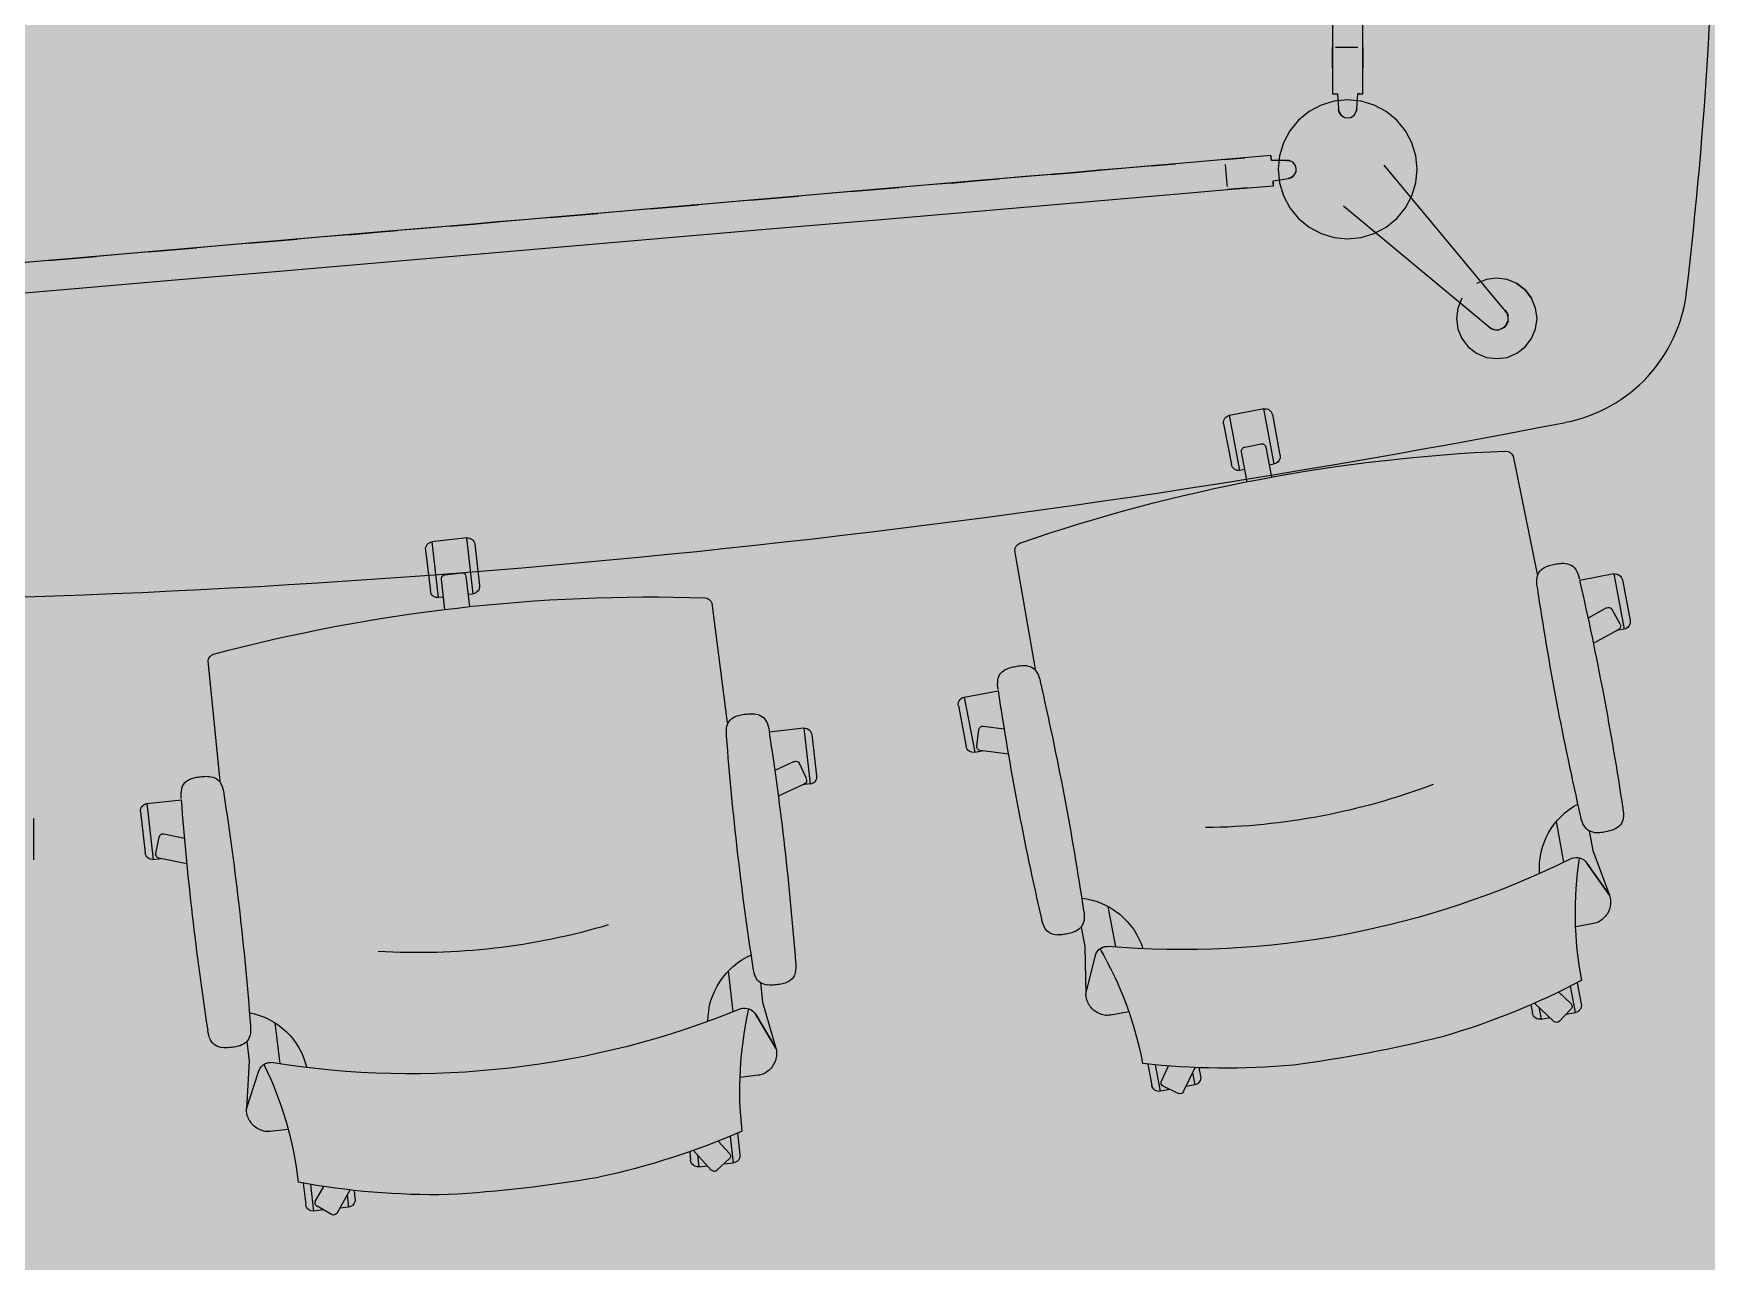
# Model space of a CAD drawing. Header units: millimetres. Extents: x 11706 to 69606, y 10911 to 38811.
# Drawn here: x 23047 to 24709, y 18106 to 19326 of the extents above; entities that cross this region are included whole.
import ezdxf

# ---------------------------------------------------------------- set-up
doc = ezdxf.new("R2010")
doc.units = ezdxf.units.MM
for name, color, linetype in [('floor', 172, 'Continuous'), ('Furniture', 34, 'Continuous'), ('wall', 5, 'Continuous')]:
    doc.layers.add(name, color=color, linetype=linetype)

msp = doc.modelspace()

# ---------------------------------------------------------------- hatches: boundary and pattern name
at = {"layer": 'floor', "true_color": 0xfef4cd}
h = msp.add_hatch(color=254, dxfattribs=at)
h.paths.add_polyline_path([(16506.5, 11710.5), (12406.5, 11710.5), (12406.6, 15810.5), (16506.5, 15810.5), (16506.5, 14810.5), (16606.5, 14810.5), (16606.5, 16010.5), (16506.5, 16010.5), (16506.5, 16910.5), (16606.5, 16910.5), (16606.5, 18185.5), (12406.5, 18185.5), (12406.5, 22335.5), (18706.5, 22335.5), (18706.5, 22085.5), (18956.5, 22085.5), (18956.5, 17085.5), (18706.5, 17085.5), (18706.5, 16485.5), (19306.5, 16485.5), (19306.5, 17085.5), (19056.5, 17085.5), (19056.5, 22085.5), (19306.5, 22085.5), (19306.5, 22335.5), (26106.5, 22335.5), (26106.5, 22085.5), (26706.5, 22085.5), (26706.5, 22685.5), (26106.5, 22685.5), (26106.5, 22435.5), (19306.5, 22435.5), (19306.5, 22956.8), (19206.5, 22956.8), (19206.5, 22685.5), (18706.5, 22685.5), (18706.5, 22435.5), (12406.5, 22435.5), (12406.5, 27460.5), (12606.5, 27460.5), (12606.5, 28260.5), (13406.5, 28260.5), (13406.5, 27460.5), (19206.5, 27460.5), (19206.5, 23766.8), (19306.5, 23766.8), (19306.5, 27460.5), (26356.5, 27460.5), (26356.5, 23766.8), (26456.5, 23766.8), (26456.5, 27460.5), (31206.5, 27460.5), (31206.5, 22435.5), (28206.5, 22435.5), (28206.5, 22335.5), (31206.5, 22335.5), (31206.5, 16835.5), (28206.5, 16835.5), (28206.5, 16735.5), (31206.5, 16735.5), (31206.5, 11710.5), (26806.5, 11710.5), (26806.5, 13826.7), (26706.5, 13826.7), (26706.5, 11710.5), (16606.5, 11710.5), (16606.5, 13910.5), (16506.5, 13910.5)])
h.paths.add_polyline_path([(26106.5, 17085.5), (26706.5, 17085.5), (26706.5, 16485.5), (26106.5, 16485.5)], flags=16)
at = {"layer": 'wall', "true_color": 0x706e6b}
h = msp.add_hatch(color=8, dxfattribs=at)
h.paths.add_polyline_path([(12406.5, 15910.5), (16506.5, 15910.5), (16506.5, 16010.5), (16606.5, 16010.5), (16606.5, 14810.5), (16506.5, 14810.5), (16506.5, 15810.5), (12406.5, 15810.5)])
h.paths.add_polyline_path([(68906.5, 19785.5), (65406.5, 19785.5), (65406.5, 19885.5), (65306.5, 19885.5), (65306.5, 19585.5), (65406.5, 19585.5), (65406.5, 19685.5), (68906.5, 19685.5)])
h.paths.add_polyline_path([(68906.5, 22460.5), (64667.3, 22460.5), (64667.3, 22311.1), (65306.5, 22311.1), (65306.5, 20885.5), (65406.5, 20885.5), (65406.5, 22311.1), (68906.5, 22311.1)])
h.paths.add_polyline_path([(16606.5, 13910.5), (16506.5, 13910.5), (16506.5, 11710.5), (16606.5, 11710.5)])
h.paths.add_polyline_path([(65406.5, 18585.5), (65306.5, 18585.5), (65306.5, 17010.5), (65406.5, 17010.5)])
h.paths.add_polyline_path([(63706.5, 16485.5), (63506.5, 16485.5), (63506.5, 11710.5), (63706.5, 11710.5)])
h.paths.add_polyline_path([(63906.5, 17010.5), (63706.5, 17010.5), (63706.5, 16760.5), (63906.5, 16760.5)])
h.paths.add_polyline_path([(66906.5, 17010.5), (64906.5, 17010.5), (64906.5, 16760.5), (66906.5, 16760.5)])
h.paths.add_polyline_path([(63481.5, 27460.5), (63331.5, 27460.5), (63331.5, 22685.5), (63481.5, 22685.5)], flags=16)
h.paths.add_polyline_path([(63856.5, 22460.5), (63706.5, 22460.5), (63706.5, 22310.5), (63856.5, 22310.5)], flags=17)
h.paths.add_polyline_path([(56081.5, 16485.5), (55931.5, 16485.5), (55931.5, 11710.5), (56081.5, 11710.5)])
h.paths.add_polyline_path([(48681.5, 16485.5), (48531.5, 16485.5), (48531.5, 11710.5), (48681.5, 11710.5)])
h.paths.add_polyline_path([(48681.5, 27460.5), (48531.5, 27460.5), (48531.5, 22685.5), (48681.5, 22685.5)], flags=16)
h.paths.add_polyline_path([(19056.5, 22085.5), (18956.5, 22085.5), (18956.5, 17085.5), (19056.5, 17085.5)])
h.paths.add_polyline_path([(26806.5, 13826.7), (26706.5, 13826.7), (26706.5, 11710.5), (26806.5, 11710.5)])
h.paths.add_polyline_path([(18706.5, 22435.5), (12406.5, 22435.5), (12406.5, 22335.5), (18706.5, 22335.5)])
h.paths.add_polyline_path([(26106.5, 22435.5), (19306.5, 22435.5), (19306.5, 22335.5), (26106.5, 22335.5)], flags=17)
h.paths.add_polyline_path([(12406.5, 18085.5), (12406.5, 18185.5), (16606.5, 18185.5), (16606.5, 16910.5), (16506.5, 16910.5), (16506.5, 18085.5)])
h.paths.add_polyline_path([(31206.5, 16835.5), (28206.5, 16835.5), (28206.5, 16735.5), (31206.5, 16735.5)])
h.paths.add_polyline_path([(19306.5, 22956.8), (19206.5, 22956.8), (19206.5, 22685.5), (19306.5, 22685.5)], flags=17)
h.paths.add_polyline_path([(28206.5, 22435.5), (31206.5, 22435.5), (31206.5, 22335.5), (28206.5, 22335.5)], flags=17)
h.paths.add_polyline_path([(69506.5, 20085.5), (68906.5, 20085.5), (68906.5, 19485.5), (69506.5, 19485.5)])
h.paths.add_polyline_path([(66906.5, 15610.5), (66906.5, 17010.5), (68906.5, 17010.5), (68906.5, 17885.5), (69606.5, 17885.5), (69606.5, 16310.5), (67606.5, 16310.5), (67606.5, 15610.5)])
h.paths.add_polyline_path([(48606.5, 20751.9), (48506.5, 20751.9), (48506.5, 18419.2), (48606.5, 18419.2)])
h.paths.add_polyline_path([(43506.5, 11710.5), (44106.5, 11710.5), (44106.5, 11010.5), (43506.5, 11010.5)])
h.paths.add_polyline_path([(63106.5, 22685.5), (63706.5, 22685.5), (63706.5, 22085.5), (63106.5, 22085.5)], flags=17)
h.paths.add_polyline_path([(69606.5, 23085.5), (68906.5, 23085.5), (68906.5, 21685.5), (69606.5, 21685.5)])
h.paths.add_polyline_path([(65706.5, 11710.5), (66906.5, 11710.5), (66906.5, 14610.5), (67606.5, 14610.5), (67606.5, 10910.5), (65706.5, 10910.5)])
h.paths.add_polyline_path([(62706.5, 11710.5), (64106.5, 11710.5), (64106.5, 10910.5), (62706.5, 10910.5)])
h.paths.add_polyline_path([(55306.5, 11710.5), (56706.5, 11710.5), (56706.5, 10910.5), (55306.5, 10910.5)])
h.paths.add_polyline_path([(47906.5, 11710.5), (49306.5, 11710.5), (49306.5, 10910.5), (47906.5, 10910.5)])
h.paths.add_polyline_path([(60506.5, 11710.5), (61106.5, 11710.5), (61106.5, 11010.5), (60506.5, 11010.5)])
h.paths.add_polyline_path([(58306.5, 11710.5), (58906.5, 11710.5), (58906.5, 11010.5), (58306.5, 11010.5)])
h.paths.add_polyline_path([(53106.5, 11710.5), (53706.5, 11710.5), (53706.5, 11010.5), (53106.5, 11010.5)])
h.paths.add_polyline_path([(50906.5, 11710.5), (51506.5, 11710.5), (51506.5, 11010.5), (50906.5, 11010.5)])
h.paths.add_polyline_path([(45706.5, 11710.5), (46306.5, 11710.5), (46306.5, 11010.5), (45706.5, 11010.5)])
h.paths.add_polyline_path([(48306.5, 17085.5), (48906.5, 17085.5), (48906.5, 16485.5), (48306.5, 16485.5)])
h.paths.add_polyline_path([(55706.5, 17085.5), (56306.5, 17085.5), (56306.5, 16485.5), (55706.5, 16485.5)])
h.paths.add_polyline_path([(63106.5, 17085.5), (63706.5, 17085.5), (63706.5, 16485.5), (63106.5, 16485.5)])
h.paths.add_polyline_path([(55706.5, 22685.5), (56306.5, 22685.5), (56306.5, 22085.5), (55706.5, 22085.5)], flags=17)
h.paths.add_polyline_path([(48306.5, 22685.5), (48906.5, 22685.5), (48906.5, 22085.5), (48306.5, 22085.5)], flags=17)
h.paths.add_polyline_path([(40506.5, 11710.5), (41906.5, 11710.5), (41906.5, 10910.5), (40506.5, 10910.5)])
h.paths.add_polyline_path([(33506.5, 17085.5), (34106.5, 17085.5), (34106.5, 16485.5), (33506.5, 16485.5)])
h.paths.add_polyline_path([(40906.5, 17085.5), (41506.5, 17085.5), (41506.5, 16485.5), (40906.5, 16485.5)])
h.paths.add_polyline_path([(40906.5, 22685.5), (41506.5, 22685.5), (41506.5, 22085.5), (40906.5, 22085.5)], flags=17)
h.paths.add_polyline_path([(33506.5, 22685.5), (34106.5, 22685.5), (34106.5, 22085.5), (33506.5, 22085.5)], flags=17)
h.paths.add_polyline_path([(26406.5, 20751.9), (26506.5, 20751.9), (26506.5, 18419.2), (26406.5, 18419.2)])
h.paths.add_polyline_path([(33106.5, 11710.5), (34506.5, 11710.5), (34506.5, 10910.5), (33106.5, 10910.5)])
h.paths.add_polyline_path([(38306.5, 11710.5), (38906.5, 11710.5), (38906.5, 11010.5), (38306.5, 11010.5)])
h.paths.add_polyline_path([(36106.5, 11710.5), (36706.5, 11710.5), (36706.5, 11010.5), (36106.5, 11010.5)])
h.paths.add_polyline_path([(30906.5, 11710.5), (31506.5, 11710.5), (31506.5, 11010.5), (30906.5, 11010.5)])
h.paths.add_polyline_path([(11746.5, 20385.5), (12406.5, 20385.5), (12406.5, 20985.5), (11746.5, 20985.5)])
h.paths.add_polyline_path([(12406.5, 20985.5), (11706.5, 20985.5), (11706.5, 23360.5), (12406.5, 23360.5)])
h.paths.add_polyline_path([(11746.5, 18785.5), (12406.5, 18785.5), (12406.5, 18185.5), (11746.5, 18185.5)])
h.paths.add_polyline_path([(11746.5, 15210.5), (12406.5, 15210.5), (12406.5, 15810.5), (11746.5, 15810.5)])
h.paths.add_polyline_path([(11746.5, 13610.5), (12406.5, 13610.5), (12406.5, 13010.5), (11746.5, 13010.5)])
h.paths.add_polyline_path([(12406.5, 18185.5), (11706.5, 18185.5), (11706.5, 15810.5), (12406.5, 15810.5)])
h.paths.add_polyline_path([(25706.5, 11710.5), (27106.5, 11710.5), (27106.5, 10910.5), (25706.5, 10910.5)])
h.paths.add_polyline_path([(18306.5, 11710.5), (19706.5, 11710.5), (19706.5, 10910.5), (18306.5, 10910.5)])
h.paths.add_polyline_path([(28706.5, 11710.5), (29306.5, 11710.5), (29306.5, 11010.5), (28706.5, 11010.5)])
h.paths.add_polyline_path([(23506.5, 11710.5), (24106.5, 11710.5), (24106.5, 11010.5), (23506.5, 11010.5)])
h.paths.add_polyline_path([(21306.5, 11710.5), (21906.5, 11710.5), (21906.5, 11010.5), (21306.5, 11010.5)])
h.paths.add_polyline_path([(16306.5, 11710.5), (16906.5, 11710.5), (16906.5, 11010.5), (16306.5, 11010.5)])
h.paths.add_polyline_path([(14306.5, 11710.5), (14906.5, 11710.5), (14906.5, 11010.5), (14306.5, 11010.5)])
h.paths.add_polyline_path([(11706.5, 13010.5), (12406.5, 13010.5), (12406.5, 11710.5), (12906.5, 11710.5), (12906.5, 10910.5), (11706.5, 10910.5)])
h.paths.add_polyline_path([(18706.5, 17085.5), (19306.5, 17085.5), (19306.5, 16485.5), (18706.5, 16485.5)])
h.paths.add_polyline_path([(26106.5, 17085.5), (26706.5, 17085.5), (26706.5, 16485.5), (26106.5, 16485.5)])
h.paths.add_polyline_path([(26106.5, 22685.5), (26706.5, 22685.5), (26706.5, 22085.5), (26106.5, 22085.5)], flags=17)
h.paths.add_polyline_path([(18706.5, 22685.5), (19306.5, 22685.5), (19306.5, 22085.5), (18706.5, 22085.5)], flags=17)
h.paths.add_polyline_path([(14306.5, 31260.5), (14406.5, 31260.5), (14406.5, 30060.5), (14906.5, 30060.5), (14906.5, 29960.5), (14306.5, 29960.5)], flags=17)
h.paths.add_polyline_path([(26456.5, 27460.5), (26356.5, 27460.5), (26356.5, 23766.8), (26456.5, 23766.8)], flags=17)
h.paths.add_polyline_path([(19306.5, 27460.5), (19206.5, 27460.5), (19206.5, 23766.8), (19306.5, 23766.8)], flags=17)
h.paths.add_polyline_path([(11706.5, 28260.5), (12606.5, 28260.5), (12606.5, 27460.5), (12406.5, 27460.5), (12406.5, 26160.5), (11706.5, 26160.5)])
h.paths.add_polyline_path([(16906.5, 27460.5), (13406.5, 27460.5), (13406.5, 28260.5), (16906.5, 28260.5)])
h.paths.add_polyline_path([(11906.5, 30560.5), (11906.5, 31860.5), (15506.5, 31860.5), (15506.5, 28260.5), (14906.5, 28260.5), (14906.5, 31260.5), (12506.5, 31260.5), (12506.5, 30560.5)])
h.paths.add_polyline_path([(12506.5, 29560.5), (11906.5, 29560.5), (11906.5, 28260.5), (12506.5, 28260.5)], flags=17)
h.paths.add_polyline_path([(33106.5, 27460.5), (34506.5, 27460.5), (34506.5, 28260.5), (33106.5, 28260.5)], flags=16)
h.paths.add_polyline_path([(11746.5, 23960.5), (12406.5, 23960.5), (12406.5, 23360.5), (11746.5, 23360.5)])
h.paths.add_polyline_path([(11746.5, 25560.5), (12406.5, 25560.5), (12406.5, 26160.5), (11746.5, 26160.5)])
h.paths.add_polyline_path([(25706.5, 27460.5), (27106.5, 27460.5), (27106.5, 28260.5), (25706.5, 28260.5)], flags=17)
h.paths.add_polyline_path([(18306.5, 27460.5), (19706.5, 27460.5), (19706.5, 28260.5), (18306.5, 28260.5)], flags=17)
h.paths.add_polyline_path([(23506.5, 27460.5), (24106.5, 27460.5), (24106.5, 28160.5), (23506.5, 28160.5)], flags=17)
h.paths.add_polyline_path([(21306.5, 27460.5), (21906.5, 27460.5), (21906.5, 28160.5), (21306.5, 28160.5)], flags=17)
h.paths.add_polyline_path([(30906.5, 27460.5), (31506.5, 27460.5), (31506.5, 28160.5), (30906.5, 28160.5)], flags=17)
h.paths.add_polyline_path([(28706.5, 27460.5), (29306.5, 27460.5), (29306.5, 28160.5), (28706.5, 28160.5)], flags=17)
h.paths.add_polyline_path([(47906.5, 27660.5), (46306.5, 27660.5), (46306.5, 27460.5), (47906.5, 27460.5)], flags=17)
h.paths.add_polyline_path([(45706.5, 27660.5), (44106.5, 27660.5), (44106.5, 27460.5), (45706.5, 27460.5)], flags=17)
h.paths.add_polyline_path([(43006.5, 27460.5), (43006.5, 28260.5), (43406.5, 28260.5), (43406.5, 29360.5), (44106.5, 29360.5), (44106.5, 28260.5), (44106.5, 27460.5)], flags=16)
h.paths.add_polyline_path([(46306.5, 27460.5), (45706.5, 27460.5), (45706.5, 28160.5), (46306.5, 28160.5)], flags=16)
h.paths.add_polyline_path([(55306.5, 27460.5), (56706.5, 27460.5), (56706.5, 28260.5), (55306.5, 28260.5)], flags=16)
h.paths.add_polyline_path([(47906.5, 27460.5), (49306.5, 27460.5), (49306.5, 28260.5), (47906.5, 28260.5)], flags=16)
h.paths.add_polyline_path([(53106.5, 27460.5), (53706.5, 27460.5), (53706.5, 28160.5), (53106.5, 28160.5)], flags=16)
h.paths.add_polyline_path([(50906.5, 27460.5), (51506.5, 27460.5), (51506.5, 28160.5), (50906.5, 28160.5)], flags=16)
h.paths.add_polyline_path([(38306.5, 27460.5), (38306.5, 28260.5), (38406.5, 28260.5), (38406.5, 29160.5), (39106.5, 29160.5), (39106.5, 28260.5), (39406.5, 28260.5), (39406.5, 27460.5)], flags=16)
h.paths.add_polyline_path([(40969.2, 28260.5), (41451.7, 28260.5), (41451.7, 27460.5), (40969.2, 27460.5)], flags=17)
h.paths.add_polyline_path([(67906.5, 27460.5), (67906.5, 28260.5), (69606.5, 28260.5), (69606.5, 26885.5), (68906.5, 26885.5), (68906.5, 27460.5)])
h.paths.add_polyline_path([(65706.5, 27460.5), (66306.5, 27460.5), (66306.5, 28160.5), (65706.5, 28160.5)])
h.paths.add_polyline_path([(62706.5, 27460.5), (64106.5, 27460.5), (64106.5, 28260.5), (62706.5, 28260.5)], flags=16)
h.paths.add_polyline_path([(60506.5, 27460.5), (61106.5, 27460.5), (61106.5, 28160.5), (60506.5, 28160.5)], flags=16)
h.paths.add_polyline_path([(58306.5, 27460.5), (58906.5, 27460.5), (58906.5, 28160.5), (58306.5, 28160.5)], flags=16)
h.paths.add_polyline_path([(69506.5, 25285.5), (68906.5, 25285.5), (68906.5, 24685.5), (69506.5, 24685.5)])
h.paths.add_polyline_path([(48906.5, 31560.5), (48606.5, 31560.5), (48606.5, 31260.5), (48906.5, 31260.5)])
h.paths.add_polyline_path([(48906.5, 38810.5), (48606.5, 38810.5), (48606.5, 38510.5), (48906.5, 38510.5)])
h.paths.add_polyline_path([(45106.5, 33360.5), (45106.5, 38810.5), (44256.5, 38810.5), (44256.5, 38110.5), (44406.5, 38110.5), (44406.5, 33360.5)])
h.paths.add_polyline_path([(41106.5, 32860.5), (41506.5, 32860.5), (41506.5, 33760.5), (41106.5, 33760.5), (41106.5, 38110.5), (40756.5, 38110.5), (40756.5, 38810.5), (41756.5, 38810.5), (41756.5, 38110.5), (41606.5, 38110.5), (41606.5, 31960.5), (41706.5, 31960.5), (41706.5, 31260.5), (41106.5, 31260.5)])
h.paths.add_polyline_path([(43656.5, 38760.5), (43306.5, 38760.5), (43306.5, 38110.5), (43656.5, 38110.5)])
h.paths.add_polyline_path([(42706.5, 38760.5), (42356.5, 38760.5), (42356.5, 38110.5), (42706.5, 38110.5)])
h.paths.add_polyline_path([(33906.5, 37485.5), (33906.5, 38810.5), (39156.5, 38810.5), (39156.5, 38110.5), (34606.5, 38110.5), (34606.5, 37485.5)])
h.paths.add_polyline_path([(39106.5, 31260.5), (38406.5, 31260.5), (38406.5, 30360.5), (39106.5, 30360.5)])
h.paths.add_polyline_path([(33906.5, 32585.5), (34606.5, 32585.5), (34606.5, 31960.5), (39406.5, 31960.5), (39406.5, 31260.5), (33906.5, 31260.5)])
h.paths.add_polyline_path([(38556.5, 34460.5), (39156.5, 34460.5), (39156.5, 33860.5), (38556.5, 33860.5)])
h.paths.add_polyline_path([(38556.5, 36210.5), (39156.5, 36210.5), (39156.5, 35610.5), (38556.5, 35610.5)])
h.paths.add_polyline_path([(36506.5, 34460.5), (37106.5, 34460.5), (37106.5, 33860.5), (36506.5, 33860.5)])
h.paths.add_polyline_path([(36506.5, 36210.5), (37106.5, 36210.5), (37106.5, 35610.5), (36506.5, 35610.5)])
h.paths.add_polyline_path([(34606.5, 36285.5), (33906.5, 36285.5), (33906.5, 33785.5), (34606.5, 33785.5)])
h.paths.add_polyline_path([(41206.5, 33760.5), (41106.5, 33760.5), (41106.5, 32860.5), (41206.5, 32860.5)], flags=17)
h.paths.add_polyline_path([(42606.5, 31260.5), (43406.5, 31260.5), (43406.5, 30360.5), (44106.5, 30360.5), (44106.5, 31260.5), (45106.5, 31260.5), (45106.5, 33360.5), (44406.5, 33360.5), (44406.5, 31960.5), (42606.5, 31960.5)])
h.paths.add_polyline_path([(45206.5, 31360.5), (45106.5, 31360.5), (45106.5, 31260.5), (45206.5, 31260.5)])
h.paths.add_polyline_path([(45006.5, 36635.5), (44506.5, 36635.5), (44506.5, 35635.5), (45006.5, 35635.5)], flags=16)
h.paths.add_polyline_path([(45006.5, 34435.5), (44506.5, 34435.5), (44506.5, 33435.5), (45006.5, 33435.5)], flags=16)
edge = h.paths.add_edge_path()
edge.add_line((65406.5, 20885.5), (65306.5, 20885.5))
edge.add_line((65406.5, 19885.5), (65306.5, 19885.5))
edge.add_line((14406.5, 30060.5), (14575.3, 31124.3))

# ---------------------------------------------------------------- linework, layer by layer
at = {"layer": 'Furniture'}
for p, q in [((24337.6, 19361), (24337.6, 19312)), ((24367.6, 19312), (24367.6, 19361)), ((24337.6, 19312), (24337.6, 19291.9)), ((24337.6, 19312), (24337.6, 19266)), ((24337.6, 19291.9), (24337.6, 19312)), ((24342.6, 19312), (24340.6, 19312)), ((24362.6, 19312), (24342.6, 19312)), ((24367.6, 19291.9), (24367.6, 19312)), ((24367.6, 19266), (24367.6, 19312)), ((24367.6, 19312), (24367.6, 19291.9)), ((24337.6, 19266), (24340.6, 19266)), ((24337.6, 19266), (24338.4, 19266)), ((24338.4, 19266), (24340.2, 19266)), ((24340.2, 19266), (24342.6, 19266)), ((24340.6, 19266), (24342.6, 19266)), ((24342.6, 19266), (24343.6, 19251)), ((24342.6, 19266), (24343.6, 19251)), ((24342.6, 19266), (24343.6, 19251)), ((24361.6, 19251), (24362.6, 19266)), ((24361.6, 19251), (24362.6, 19266)), ((24364.6, 19266), (24362.6, 19266)), ((24362.6, 19266), (24364.6, 19266)), ((24362.6, 19266), (24365.1, 19266)), ((24364.6, 19266), (24367.6, 19266)), ((24365.1, 19266), (24366.9, 19266)), ((24366.9, 19266), (24367.6, 19266)), ((24314.3, 19248.3), (24303.8, 19239.7)), ((24314.3, 19248.3), (24303.8, 19239.7)), ((24326.2, 19254.7), (24314.3, 19248.3)), ((24339.2, 19258.6), (24326.2, 19254.7)), ((24352.6, 19260), (24339.2, 19258.6)), ((24343.6, 19251), (24344, 19248.3)), ((24344, 19248.3), (24343.6, 19251)), ((24343.6, 19251), (24344, 19248.3)), ((24343.6, 19251), (24344, 19248.3)), ((24344, 19248.3), (24346, 19244.8)), ((24344, 19248.3), (24346, 19244.8)), ((24344, 19248.3), (24346, 19244.8)), ((24346, 19244.8), (24344, 19248.3)), ((24366.1, 19258.6), (24352.6, 19260)), ((24359.2, 19244.8), (24361.2, 19248.3)), ((24359.2, 19244.8), (24361.2, 19248.3)), ((24359.2, 19244.8), (24361.2, 19248.3)), ((24361.2, 19248.3), (24361.6, 19251)), ((24361.6, 19251), (24361.2, 19248.3)), ((24361.2, 19248.3), (24361.6, 19251)), ((24361.2, 19248.3), (24361.6, 19251)), ((24379, 19254.7), (24366.1, 19258.6)), ((24391, 19248.3), (24379, 19254.7)), ((24401.4, 19239.7), (24391, 19248.3)), ((24401.4, 19239.7), (24391, 19248.3)), ((24295.3, 19229.3), (24288.9, 19217.4)), ((24303.8, 19239.7), (24295.3, 19229.3)), ((24346, 19244.8), (24349.4, 19242.6)), ((24346, 19244.8), (24349.4, 19242.6)), ((24346, 19244.8), (24349.4, 19242.6)), ((24349.4, 19242.6), (24352.6, 19242)), ((24349.4, 19242.6), (24352.6, 19242)), ((24349.4, 19242.6), (24352.6, 19242)), ((24352.6, 19242), (24355.9, 19242.6)), ((24352.6, 19242), (24355.9, 19242.6)), ((24355.9, 19242.6), (24359.2, 19244.8)), ((24355.9, 19242.6), (24359.2, 19244.8)), ((24410, 19229.3), (24401.4, 19239.7)), ((24416.4, 19217.4), (24410, 19229.3)), ((24288.9, 19217.4), (24285, 19204.4)), ((24420.3, 19204.4), (24416.4, 19217.4)), ((24181.8, 19196.5), (24082.1, 19187.9)), ((24181.8, 19196.5), (24157.8, 19194.4)), ((24181.8, 19196.5), (24157.8, 19194.4)), ((24157.8, 19194.4), (24181.8, 19196.5)), ((24230.6, 19200.7), (24181.8, 19196.5)), ((24276.4, 19204.6), (24230.6, 19200.7)), ((24250.5, 19202.4), (24230.6, 19200.7)), ((24230.6, 19200.7), (24250.5, 19202.4)), ((24276.7, 19201.6), (24276.4, 19204.6)), ((24276.5, 19203.9), (24276.4, 19204.6)), ((24276.6, 19202.1), (24276.5, 19203.9)), ((24276.8, 19199.6), (24276.6, 19202.1)), ((24276.7, 19201.6), (24276.8, 19199.6)), ((24276.8, 19199.6), (24276.7, 19201.6)), ((24291.9, 19199.9), (24276.8, 19199.6)), ((24291.9, 19199.9), (24276.8, 19199.6)), ((24285, 19204.4), (24283.6, 19191)), ((24294.6, 19199.7), (24291.9, 19199.9)), ((24291.9, 19199.9), (24294.6, 19199.7)), ((24294.6, 19199.7), (24291.9, 19199.9)), ((24294.6, 19199.7), (24291.9, 19199.9)), ((24298.2, 19198.1), (24294.6, 19199.7)), ((24298.2, 19198.1), (24294.6, 19199.7)), ((24298.2, 19198.1), (24294.6, 19199.7)), ((24300.7, 19194.9), (24298.2, 19198.1)), ((24300.7, 19194.9), (24298.2, 19198.1)), ((24421.6, 19191), (24420.3, 19204.4)), ((23982.5, 19179.4), (23882.9, 19170.8)), ((23982.5, 19179.4), (23958.6, 19177.3)), ((23982.5, 19179.4), (23958.6, 19177.3)), ((23958.6, 19177.3), (23982.5, 19179.4)), ((24082.1, 19187.9), (23982.5, 19179.4)), ((24006.4, 19181.4), (23982.5, 19179.4)), ((24006.4, 19181.4), (23982.5, 19179.4)), ((23982.5, 19179.4), (24006.4, 19181.4)), ((24006.4, 19181.4), (24000.4, 19180.9)), ((24032.3, 19183.7), (24006.4, 19181.4)), ((24058.2, 19185.9), (24032.3, 19183.7)), ((24082.1, 19187.9), (24058.2, 19185.9)), ((24082.1, 19187.9), (24058.2, 19185.9)), ((24058.2, 19185.9), (24082.1, 19187.9)), ((24064.2, 19186.4), (24058.2, 19185.9)), ((24106, 19190), (24082.1, 19187.9)), ((24106, 19190), (24082.1, 19187.9)), ((24082.1, 19187.9), (24106, 19190)), ((24106, 19190), (24100.1, 19189.5)), ((24131.9, 19192.2), (24106, 19190)), ((24157.8, 19194.4), (24131.9, 19192.2)), ((24231, 19195.7), (24232.7, 19175.8)), ((24278.5, 19179.7), (24293.4, 19182)), ((24278.5, 19179.7), (24293.4, 19182)), ((24278.5, 19179.7), (24293.4, 19182)), ((24278.7, 19177.7), (24278.5, 19179.7)), ((24278.8, 19177.3), (24278.5, 19179.7)), ((24283.6, 19191), (24285, 19177.5)), ((24293.4, 19182), (24296, 19182.6)), ((24296, 19182.6), (24293.4, 19182)), ((24293.4, 19182), (24296, 19182.6)), ((24293.4, 19182), (24296, 19182.6)), ((24296, 19182.6), (24299.3, 19184.9)), ((24296, 19182.6), (24299.3, 19184.9)), ((24299.3, 19184.9), (24296, 19182.6)), ((24296, 19182.6), (24299.3, 19184.9)), ((24299.3, 19184.9), (24301.3, 19188.4)), ((24299.3, 19184.9), (24301.3, 19188.4)), ((24301.6, 19191.7), (24300.7, 19194.9)), ((24301.6, 19191.7), (24300.7, 19194.9)), ((24301.6, 19191.7), (24300.7, 19194.9)), ((24301.3, 19188.4), (24301.6, 19191.7)), ((24301.3, 19188.4), (24301.6, 19191.7)), ((24301.3, 19188.4), (24301.6, 19191.7)), ((24507.8, 19052.2), (24388.9, 19195.1)), ((24420.3, 19177.5), (24421.6, 19191)), ((23882.9, 19170.8), (23783.2, 19162.3)), ((23807.1, 19164.3), (23783.2, 19162.3)), ((23807.1, 19164.3), (23783.2, 19162.3)), ((23783.2, 19162.3), (23807.1, 19164.3)), ((23833, 19166.6), (23807.1, 19164.3)), ((23858.9, 19168.8), (23833, 19166.6)), ((23882.9, 19170.8), (23858.9, 19168.8)), ((23882.9, 19170.8), (23858.9, 19168.8)), ((23858.9, 19168.8), (23882.9, 19170.8)), ((23864.9, 19169.3), (23858.9, 19168.8)), ((23906.8, 19172.9), (23882.9, 19170.8)), ((23906.8, 19172.9), (23882.9, 19170.8)), ((23882.9, 19170.8), (23906.8, 19172.9)), ((23932.7, 19175.1), (23906.8, 19172.9)), ((23958.6, 19177.3), (23932.7, 19175.1)), ((24084.7, 19158), (24184.3, 19166.6)), ((24184.3, 19166.6), (24233.1, 19170.8)), ((24232.7, 19175.8), (24232.9, 19173.8)), ((24233.1, 19170.8), (24279, 19174.7)), ((24233.1, 19170.8), (24253.1, 19172.5)), ((24253.1, 19172.5), (24233.1, 19170.8)), ((24279, 19174.7), (24278.7, 19177.7)), ((24278.9, 19175.4), (24278.8, 19177.3)), ((24279, 19174.7), (24278.9, 19175.4)), ((24285, 19177.5), (24288.9, 19164.5)), ((24288.9, 19164.5), (24295.3, 19152.6)), ((24410, 19152.6), (24416.4, 19164.5)), ((24416.4, 19164.5), (24420.3, 19177.5)), ((23683.6, 19153.7), (23584, 19145.2)), ((23607.9, 19147.2), (23584, 19145.2)), ((23607.9, 19147.2), (23584, 19145.2)), ((23584, 19145.2), (23607.9, 19147.2)), ((23607.9, 19147.2), (23601.9, 19146.7)), ((23633.8, 19149.4), (23607.9, 19147.2)), ((23659.7, 19151.7), (23633.8, 19149.4)), ((23683.6, 19153.7), (23659.7, 19151.7)), ((23683.6, 19153.7), (23659.7, 19151.7)), ((23659.7, 19151.7), (23683.6, 19153.7)), ((23665.7, 19152.2), (23659.7, 19151.7)), ((23783.2, 19162.3), (23683.6, 19153.7)), ((23707.5, 19155.8), (23683.6, 19153.7)), ((23707.5, 19155.8), (23683.6, 19153.7)), ((23683.6, 19153.7), (23707.5, 19155.8)), ((23707.5, 19155.8), (23701.5, 19155.3)), ((23733.4, 19158), (23707.5, 19155.8)), ((23759.3, 19160.2), (23733.4, 19158)), ((23783.2, 19162.3), (23759.3, 19160.2)), ((23783.2, 19162.3), (23759.3, 19160.2)), ((23759.3, 19160.2), (23783.2, 19162.3)), ((23885.4, 19140.9), (23985.1, 19149.5)), ((23985.1, 19149.5), (24084.7, 19158)), ((24295.3, 19152.6), (24303.8, 19142.2)), ((24348.5, 19154.7), (24491.4, 19035.8)), ((24401.4, 19142.2), (24410, 19152.6)), ((24401.4, 19142.2), (24410, 19152.6)), ((23484.3, 19136.6), (23384.7, 19128.1)), ((23408.6, 19130.1), (23384.7, 19128.1)), ((23408.6, 19130.1), (23384.7, 19128.1)), ((23384.7, 19128.1), (23408.6, 19130.1)), ((23434.5, 19132.3), (23408.6, 19130.1)), ((23460.4, 19134.6), (23434.5, 19132.3)), ((23484.3, 19136.6), (23460.4, 19134.6)), ((23484.3, 19136.6), (23460.4, 19134.6)), ((23460.4, 19134.6), (23484.3, 19136.6)), ((23584, 19145.2), (23484.3, 19136.6)), ((23508.2, 19138.7), (23484.3, 19136.6)), ((23508.2, 19138.7), (23484.3, 19136.6)), ((23484.3, 19136.6), (23508.2, 19138.7)), ((23508.2, 19138.7), (23502.3, 19138.2)), ((23534.1, 19140.9), (23508.2, 19138.7)), ((23560, 19143.1), (23534.1, 19140.9)), ((23584, 19145.2), (23560, 19143.1)), ((23584, 19145.2), (23560, 19143.1)), ((23560, 19143.1), (23584, 19145.2)), ((23686.2, 19123.8), (23785.8, 19132.4)), ((23785.8, 19132.4), (23885.4, 19140.9)), ((24303.8, 19142.2), (24314.3, 19133.6)), ((24303.8, 19142.2), (24314.3, 19133.6)), ((24314.3, 19133.6), (24326.2, 19127.2)), ((24379, 19127.2), (24391, 19133.6)), ((24391, 19133.6), (24401.4, 19142.2)), ((23285.1, 19119.5), (23185.4, 19111)), ((23209.3, 19113), (23185.4, 19111)), ((23209.3, 19113), (23185.4, 19111)), ((23185.4, 19111), (23209.3, 19113)), ((23235.2, 19115.2), (23209.3, 19113)), ((23261.1, 19117.5), (23235.2, 19115.2)), ((23285.1, 19119.5), (23261.1, 19117.5)), ((23285.1, 19119.5), (23261.1, 19117.5)), ((23261.1, 19117.5), (23285.1, 19119.5)), ((23384.7, 19128.1), (23285.1, 19119.5)), ((23309, 19121.6), (23285.1, 19119.5)), ((23309, 19121.6), (23285.1, 19119.5)), ((23285.1, 19119.5), (23309, 19121.6)), ((23334.9, 19123.8), (23309, 19121.6)), ((23360.8, 19126), (23334.9, 19123.8)), ((23384.7, 19128.1), (23360.8, 19126)), ((23384.7, 19128.1), (23360.8, 19126)), ((23360.8, 19126), (23384.7, 19128.1)), ((23486.9, 19106.7), (23586.5, 19115.3)), ((23586.5, 19115.3), (23686.2, 19123.8)), ((23586.5, 19115.3), (23586.5, 19115.3)), ((24326.2, 19127.2), (24339.2, 19123.3)), ((24339.2, 19123.3), (24352.6, 19122)), ((24352.6, 19122), (24366.1, 19123.3)), ((24366.1, 19123.3), (24379, 19127.2)), ((23085.8, 19102.4), (22986.2, 19093.9)), ((23061.9, 19100.4), (23036, 19098.1)), ((23085.8, 19102.4), (23061.9, 19100.4)), ((23085.8, 19102.4), (23061.9, 19100.4)), ((23061.9, 19100.4), (23085.8, 19102.4)), ((23185.4, 19111), (23085.8, 19102.4)), ((23109.7, 19104.5), (23085.8, 19102.4)), ((23109.7, 19104.5), (23085.8, 19102.4)), ((23085.8, 19102.4), (23109.7, 19104.5)), ((23109.7, 19104.5), (23103.7, 19103.9)), ((23135.6, 19106.7), (23109.7, 19104.5)), ((23161.5, 19108.9), (23135.6, 19106.7)), ((23185.4, 19111), (23161.5, 19108.9)), ((23185.4, 19111), (23161.5, 19108.9)), ((23161.5, 19108.9), (23185.4, 19111)), ((23287.6, 19089.6), (23387.3, 19098.2)), ((23387.3, 19098.2), (23486.9, 19106.7)), ((23088.4, 19072.5), (23188, 19081.1)), ((23188, 19081.1), (23287.6, 19089.6)), ((24490.4, 19081.5), (24480.7, 19077.5)), ((24500.7, 19082.9), (24490.4, 19081.5)), ((24511.1, 19081.5), (24500.7, 19082.9)), ((24520.7, 19077.5), (24511.1, 19081.5)), ((22988.7, 19064), (23088.4, 19072.5)), ((24466.1, 19062.9), (24462.1, 19053.2)), ((24529, 19071.2), (24520.7, 19077.5)), ((24520.7, 19077.5), (24529, 19071.2)), ((24535.3, 19062.9), (24529, 19071.2)), ((24529, 19071.2), (24535.3, 19062.9)), ((24535.3, 19062.9), (24529, 19071.2)), ((24539.3, 19053.2), (24535.3, 19062.9)), ((24462.1, 19053.2), (24460.7, 19042.9)), ((24508.3, 19051.5), (24507.8, 19052.2)), ((24510.7, 19048.5), (24508.3, 19051.5)), ((24508.9, 19051), (24510.7, 19048.7)), ((24510.7, 19048.7), (24511.9, 19045.9)), ((24510.9, 19048.2), (24510.7, 19048.5)), ((24512.2, 19044.5), (24510.9, 19048.2)), ((24540.7, 19042.9), (24539.3, 19053.2)), ((24460.7, 19042.9), (24462.1, 19032.5)), ((24462.1, 19032.5), (24466.1, 19022.9)), ((24491.4, 19035.8), (24492.1, 19035.2)), ((24492.1, 19035.2), (24495.1, 19032.9)), ((24494.9, 19032.9), (24492.5, 19034.7)), ((24497.7, 19031.7), (24494.9, 19032.9)), ((24495.1, 19032.9), (24495.4, 19032.6)), ((24495.4, 19032.6), (24499, 19031.4)), ((24499, 19031.4), (24502.9, 19031.5)), ((24502.9, 19031.5), (24509, 19034.6)), ((24506.5, 19032.9), (24503.7, 19031.7)), ((24508.9, 19034.7), (24506.5, 19032.9)), ((24510.7, 19037.1), (24508.9, 19034.7)), ((24509, 19034.6), (24512.1, 19040.7)), ((24511.9, 19039.9), (24510.7, 19037.1)), ((24512.1, 19040.7), (24512.2, 19044.5)), ((24535.3, 19022.9), (24539.3, 19032.5)), ((24539.3, 19032.5), (24540.7, 19042.9)), ((24466.1, 19022.9), (24472.4, 19014.6)), ((24472.4, 19014.6), (24480.7, 19008.2)), ((24520.7, 19008.2), (24529, 19014.6)), ((24529, 19014.6), (24535.3, 19022.9)), ((24480.7, 19008.2), (24490.4, 19004.2)), ((24490.4, 19004.2), (24500.7, 19002.9)), ((24500.7, 19002.9), (24511.1, 19004.2)), ((24511.1, 19004.2), (24520.7, 19008.2)), ((24269.3, 18953.1), (24235.1, 18946.6)), ((24245.6, 18891.9), (24235.3, 18946.7)), ((24279.6, 18898.3), (24269.3, 18953.1)), ((24277.8, 18947.3), (24285.4, 18906.9)), ((24229.4, 18938.2), (24237.1, 18897.7)), ((24250.4, 18915.1), (24266.7, 18918.2)), ((24271.3, 18915.1), (24277, 18885.3)), ((24252.9, 18880.7), (24247.3, 18910.5)), ((24274.7, 18897.4), (24279.6, 18898.3)), ((24516.9, 18906.2), (24540.9, 18788.9)), ((24250.6, 18892.8), (24245.5, 18891.9)), ((23477.5, 18824.8), (23443, 18820.9)), ((23449.5, 18765.5), (23443.1, 18820.9)), ((23483.9, 18769.4), (23477.5, 18824.8)), ((23485.6, 18818.5), (23490.3, 18777.6)), ((23436.7, 18812.8), (23441.4, 18772)), ((24042.5, 18694.4), (24021.9, 18812.3)), ((23455.9, 18753.8), (23452.5, 18784)), ((23456, 18788.3), (23472.4, 18790.2)), ((23476.8, 18786.7), (23480.2, 18756.6)), ((24616.9, 18789), (24583.1, 18782.6)), ((24616.9, 18789), (24627.3, 18734.2)), ((24625.5, 18783.2), (24633.1, 18742.8)), ((23454.5, 18766.1), (23449.4, 18765.5)), ((23478.8, 18768.9), (23483.9, 18769.4)), ((23721.1, 18759.9), (23736.4, 18641.3)), ((24609.8, 18755.3), (24591.4, 18745.2)), ((24623.2, 18739.2), (24615.2, 18753.7)), ((24596.7, 18720.2), (24621.6, 18733.8)), ((24627.3, 18734.2), (24619.7, 18732.8)), ((23232.5, 18583.4), (23220.6, 18702.5)), ((23971.7, 18666.7), (24005.6, 18673.1)), ((23971.7, 18666.7), (23982.1, 18611.9)), ((23965.9, 18658.2), (23973.6, 18617.8)), ((23812.3, 18635.8), (23778, 18631.8)), ((23812.3, 18635.8), (23818.6, 18580.4)), ((23984.2, 18618), (23986.2, 18634.5)), ((23990.7, 18637.9), (24011.5, 18635.2)), ((23820.4, 18629.4), (23825.1, 18588.5)), ((23802.7, 18602.7), (23783.6, 18593.9)), ((23814.9, 18585.7), (23808, 18600.7)), ((23982.1, 18611.9), (23989.7, 18613.3)), ((24015.8, 18610), (23987.6, 18613.6)), ((23159.9, 18560.9), (23194.1, 18564.8)), ((23787.1, 18568.6), (23812.9, 18580.4)), ((23818.6, 18580.4), (23810.9, 18579.5)), ((23153.4, 18552.8), (23158.1, 18512)), ((23159.9, 18560.9), (23166.2, 18505.5)), ((23047.1, 18546.1), (23047.1, 18505)), ((24567.5, 18502.8), (24560.1, 18543.2)), ((24592.4, 18533.9), (24596, 18514.5)), ((23168.7, 18511.5), (23172, 18527.7)), ((23176.7, 18530.8), (23197.3, 18526.6)), ((24596, 18514.5), (24612.6, 18470.1)), ((23166.2, 18505.5), (23173.9, 18506.4)), ((23199.6, 18501.2), (23171.8, 18506.8)), ((24612.6, 18470.1), (24590.1, 18501.8)), ((24590.1, 18501.8), (24612.6, 18470.1)), ((24122.4, 18418.5), (24114.6, 18458.7)), ((24087.9, 18438.3), (24091.6, 18418.9)), ((24596.9, 18441.9), (24579.2, 18438.6)), ((24091.6, 18418.9), (24092.5, 18371.5)), ((24092.5, 18371.5), (24101.8, 18409.2)), ((23742.1, 18354), (23737.6, 18394.8)), ((23769.2, 18383.2), (23771.4, 18363.6)), ((24580.7, 18383), (24584.7, 18361.9)), ((24574.2, 18362.4), (24562.2, 18373.8)), ((24578.9, 18353.3), (24573.9, 18379.6)), ((23784.7, 18318), (23764.6, 18351.3)), ((23764.6, 18351.3), (23784.7, 18318)), ((23771.4, 18363.6), (23784.7, 18318)), ((24117.4, 18351), (24135.1, 18354.4)), ((24534.6, 18361.1), (24536.2, 18352.7)), ((24557.5, 18344.6), (24538.3, 18362.7)), ((24542.5, 18358.7), (24544.8, 18346.9)), ((24544.8, 18346.9), (24553.4, 18348.5)), ((24563.1, 18344.8), (24574.4, 18356.8)), ((24569.4, 18351.6), (24578.9, 18353.3)), ((23292.1, 18302.3), (23287.2, 18343)), ((23259, 18324.6), (23261.4, 18305)), ((23261.4, 18305), (23258.8, 18257.7)), ((24154.1, 18302.1), (24158.1, 18281)), ((24166.6, 18275.2), (24161.6, 18301.4)), ((24167.6, 18285.3), (24174.6, 18300.3)), ((24189.7, 18274.9), (24201, 18298.7)), ((24204.9, 18298.6), (24206.5, 18290.2)), ((23258.8, 18257.7), (23270.8, 18294.6)), ((23767, 18291.1), (23749, 18289)), ((24198.5, 18293.5), (24200.7, 18281.6)), ((24176, 18277), (24166.6, 18275.2)), ((24184.4, 18273), (24169.5, 18280.1)), ((24200.7, 18281.6), (24192.1, 18280)), ((23282.1, 18235.4), (23300, 18237.5)), ((23746.5, 18233.5), (23748.9, 18212.2)), ((23720.5, 18196.9), (23702.7, 18216.4)), ((23738.6, 18213.5), (23727.4, 18225.7)), ((23742.5, 18204.1), (23739.5, 18230.6)), ((23699, 18215), (23699.9, 18206.6)), ((23706.7, 18212.1), (23708, 18200.1)), ((23708, 18200.1), (23716.7, 18201.1)), ((23726.1, 18196.7), (23738.3, 18207.9)), ((23733, 18203), (23742.5, 18204.1)), ((23315.1, 18184), (23317.6, 18162.7)), ((23325.6, 18156.2), (23322.6, 18182.7)), ((23327.3, 18166.3), (23335.5, 18180.7)), ((23348.7, 18154.2), (23361.6, 18177.2)), ((23358.8, 18172.1), (23360.1, 18160.2)), ((23365.6, 18176.8), (23366.5, 18168.3)), ((23335.2, 18157.3), (23325.6, 18156.2)), ((23343.2, 18152.7), (23328.8, 18160.9)), ((23360.1, 18160.2), (23351.4, 18159.2))]:
    msp.add_line(p, q, dxfattribs=at)
for centre, radius, start, end in [((20518.2, 19561), 4200, 353.2777, 6.7223), ((24540.4, 19086.9), 150, 281.0235, 353.2712), ((22718.2, 28434.8), 9673.9, 270.0047, 281.0301)]:
    msp.add_arc(centre, radius, start, end, dxfattribs=at)
at = {"layer": 'Furniture', "extrusion": (0, 0, -1)}
for centre, major_axis, start_param, end_param in [((24236.6, 18939.5), (5.16, 5.16), 3.74701, 5.310423), ((24270.6, 18945.9), (-5.16, 5.16), 0.598034, 2.161445), ((24251.2, 18911.2), (-2.81, 2.81), 5.310423, 6.88122), ((24267.4, 18914.3), (2.81, 2.81), -0.972762, 0.598034), ((24578.6, 17228.3), (1190.9, 1190.9), -1.119122, -0.826402), ((24244.3, 18899.1), (5.16, 5.16), 2.168831, 3.74701), ((24278.3, 18905.5), (5.16, 5.16), 0.590648, 2.168831), ((24509.6, 18903.2), (5.57, 5.57), -0.788928, 0.401034), ((23444, 18813.6), (5.16, 5.16), 3.820072, 5.383486), ((23478.3, 18817.6), (5.16, 5.16), -0.899699, 0.663711), ((24029.8, 18812.2), (-5.57, 5.57), 5.507419, 6.697384), ((24562.3, 18767.8), (-22, 22), 0.377669, 0.569399), ((24576.7, 18701.8), (-69.8, 69.8), 0.570423, 0.625628), ((24565.9, 18768.5), (-22, 22), 0.626654, 0.818389), ((24566.6, 18782.6), (12.1, 12.1), -0.768733, -0.297297), ((24568.2, 18786.3), (9.26, 9.26), -0.268551, 0.268001), ((23456.4, 18784.4), (-2.81, 2.81), 5.383486, 6.954282), ((23472.8, 18786.3), (2.81, 2.81), -0.899699, 0.671097), ((24571.9, 18781.5), (-22.2, 22.2), 5.312623, 5.624984), ((24553.7, 18783.5), (9.26, 9.26), 4.069634, 4.606201), ((24556.5, 18780.6), (12.1, 12.1), 4.634946, 5.106377), ((24552, 18777.8), (22.2, 22.2), 0.283455, 0.595814), ((21662.8, 18112.2), (2118.6, 2118.6), 0.559738, 0.636764), ((24618.3, 18781.8), (5.16, 5.16), -0.972762, -0.096427), ((24618.3, 18781.8), (5.16, 5.16), -0.972762, 0.605421), ((23660.1, 17082), (1190.9, 1190.9), -1.046059, -0.75334), ((23448.7, 18772.8), (5.16, 5.16), 2.241893, 3.820072), ((23483, 18776.7), (5.16, 5.16), 0.663711, 2.241893), ((23713.6, 18757.5), (-5.57, 5.57), 0.854931, 2.044893), ((27507.8, 19220.2), (2121.2, 2121.2), 3.700968, 3.778286), ((24611.7, 18751.8), (2.81, 2.81), -1.286921, 0.283875), ((24619.7, 18737.3), (-2.81, 2.81), 1.854671, 3.425468), ((24626, 18741.4), (5.16, 5.16), 0.590648, 2.168831), ((23228.4, 18701.8), (5.57, 5.57), 4.009685, 5.19965), ((24041.1, 18600.2), (69.8, 69.8), -1.000356, -0.945151), ((24030.3, 18666.9), (22, 22), -0.944126, -0.75239), ((24031.1, 18681), (-12.1, 12.1), 0.802081, 1.273517), ((24036.3, 18680), (-22.2, 22.2), 5.31264, 5.625002), ((24018.1, 18682), (9.26, 9.26), 4.069651, 4.606218), ((24020.9, 18679.1), (12.1, 12.1), 4.634964, 5.106394), ((24026.7, 18666.3), (-22, 22), 0.377687, 0.569415), ((24032.6, 18684.7), (9.26, 9.26), -0.268534, 0.268019), ((24016.4, 18676.2), (-22.2, 22.2), 1.854268, 2.166627), ((21123.6, 18009.9), (2121.2, 2121.2), 0.559375, 0.636694), ((23973.1, 18659.5), (5.16, 5.16), 3.732244, 5.310423), ((23973.1, 18659.5), (5.16, 5.16), 4.434094, 5.310423), ((26968.6, 19118.1), (2118.6, 2118.6), 3.700898, 3.77792), ((23751.4, 18631.9), (12.1, 12.1), 4.708009, 5.17944), ((23756.2, 18618.6), (-22, 22), 0.450732, 0.642461), ((23765.8, 18551.7), (69.8, 69.8), -0.92731, -0.872106), ((23759.9, 18619.1), (22, 22), -0.871079, -0.679345), ((23761.7, 18633.1), (-12.1, 12.1), 0.875126, 1.346562), ((23763.5, 18636.6), (-9.26, 9.26), 1.375308, 1.91186), ((23766.8, 18631.6), (-22.2, 22.2), 5.385685, 5.698047), ((23748.8, 18634.9), (-9.26, 9.26), 5.713493, 6.250059), ((23746.7, 18629.3), (22.2, 22.2), 0.356517, 0.668876), ((20816.6, 18176.4), (2118.6, 2118.6), 0.632801, 0.709827), ((23813.1, 18628.5), (5.16, 5.16), -0.899699, -0.023364), ((23813.1, 18628.5), (-5.16, 5.16), 0.671097, 2.249279), ((23990.2, 18634), (2.81, 2.81), 4.053786, 5.624583), ((26726.9, 18854.8), (2121.2, 2121.2), 3.774031, 3.851349), ((23980.7, 18619.1), (5.16, 5.16), 2.168831, 3.74701), ((23988.1, 18617.6), (2.81, 2.81), 2.48299, 4.053786), ((23804.4, 18599.1), (-2.81, 2.81), 0.356938, 1.927734), ((23207.2, 18572.8), (9.26, 9.26), 4.142714, 4.679281), ((23209.8, 18569.7), (-12.1, 12.1), 6.278822, 6.750253), ((23214.7, 18556.5), (-22, 22), 0.450749, 0.642477), ((23224.2, 18489.6), (69.8, 69.8), -0.927293, -0.872088), ((23218.3, 18556.9), (-22, 22), 0.699733, 0.891469), ((23220.1, 18570.9), (-12.1, 12.1), 0.875143, 1.34658), ((23221.9, 18574.4), (9.26, 9.26), -0.195471, 0.341081), ((23811.2, 18584), (-2.81, 2.81), 1.927734, 3.49853), ((23817.8, 18587.6), (5.16, 5.16), 0.663711, 2.241893), ((23225.2, 18569.5), (-22.2, 22.2), 5.385703, 5.698064), ((26181.7, 18792.3), (2118.6, 2118.6), 3.773961, 3.850982), ((23205.1, 18567.2), (-22.2, 22.2), 1.927331, 2.239689), ((20271.4, 18113.7), (2121.2, 2121.2), 0.632437, 0.709757), ((24203.4, 19197), (466.7, 466.7), 1.99368, 2.343975), ((23160.7, 18553.6), (5.16, 5.16), 3.805307, 5.383486), ((23160.7, 18553.6), (-5.16, 5.16), 6.077952, 6.954282), ((24615.6, 18496.6), (-51.3, 51.3), 5.42853, 6.579557), ((24615, 18553.8), (22.2, 22.2), 3.425049, 3.737411), ((24595.2, 18550.1), (-22.2, 22.2), 2.171043, 2.483402), ((23175.9, 18526.9), (2.81, 2.81), 4.126849, 5.697645), ((24598.8, 18545.3), (9.26, 9.26), 2.873054, 3.409603), ((24600.4, 18549), (-12.1, 12.1), 3.943656, 4.415104), ((24601.1, 18563.1), (22, 22), 2.197459, 2.389196), ((24590.3, 18629.8), (69.8, 69.8), 2.141228, 2.196433), ((24604.7, 18563.8), (22, 22), 1.948467, 2.140202), ((24610.6, 18551), (-12.1, 12.1), 3.064153, 3.535589), ((24613.3, 18548.1), (-9.26, 9.26), 2.498855, 3.035408), ((23165.4, 18512.7), (-5.16, 5.16), 3.81269, 5.390869), ((23172.6, 18510.7), (2.81, 2.81), 2.556053, 4.126849), ((24189.1, 19282.9), (613.1, 613.1), 1.894325, 2.443336), ((24579.7, 18495.1), (8.73, 8.73), -1.13631, -0.510576), ((24939.3, 18452.5), (254.9, 254.9), 3.739662, 4.078745), ((24579.7, 18495.1), (-8.73, 8.73), 1.06022, 1.789663), ((24080, 18395), (51.3, 51.3), -0.671104, 0.479937), ((24593.9, 18463.5), (-14, 14), 2.015179, 2.460268), ((24593.9, 18463.5), (-14, 14), 2.015179, 2.460268), ((24593.9, 18463.5), (-14, 14), 2.015179, 2.460268), ((24059.6, 18448.5), (-22.2, 22.2), 2.171043, 2.483402), ((24588.5, 18466.2), (18.7, 18.7), 1.390822, 1.832396), ((24589.9, 18463.6), (-16.9, 16.9), 2.450534, 2.906646), ((23429.7, 19072.9), (466.7, 466.7), 2.066743, 2.417037), ((24079.4, 18452.3), (22.2, 22.2), 3.425049, 3.737411), ((24063.2, 18443.8), (9.26, 9.26), 2.873054, 3.409603), ((24064.8, 18447.5), (12.1, 12.1), 2.37286, 2.844308), ((24054.7, 18528.3), (69.8, 69.8), 2.141228, 2.196433), ((24069.1, 18462.3), (-22, 22), 3.519264, 3.710998), ((24075, 18449.4), (12.1, 12.1), 1.493357, 1.964793), ((24077.7, 18446.6), (9.26, 9.26), 0.928059, 1.464611), ((24590, 18474.1), (23.3, 23.3), 1.992701, 2.144185), ((24065.5, 18461.6), (22, 22), 2.197459, 2.389196), ((24113.9, 18406.8), (-8.73, 8.73), 5.689596, 7.044768), ((24113.9, 18406.8), (-8.73, 8.73), 0.135854, 0.761582), ((23794.8, 18235.6), (254.9, 254.9), 0.258922, 0.598006), ((23789.6, 18344.2), (-51.3, 51.3), 5.501592, 6.65262), ((23773.1, 18399.1), (22.2, 22.2), 0.673309, 0.985668), ((23793.2, 18401.4), (22.2, 22.2), 3.498111, 3.810473), ((23776.4, 18394.1), (-9.26, 9.26), 4.516913, 5.053462), ((23778.2, 18397.7), (-12.1, 12.1), 4.016719, 4.488167), ((23783.7, 18412.1), (-22, 22), 3.592326, 3.784061), ((23788.5, 18398.9), (-12.1, 12.1), 3.137216, 3.608652), ((23791.1, 18395.8), (-9.26, 9.26), 2.571918, 3.10847), ((24240.8, 19037.1), (-521.2, 521.2), 3.440752, 3.644203), ((23780, 18411.7), (-22, 22), 3.841318, 4.033055), ((23774.1, 18479), (-69.8, 69.8), 3.785087, 3.840292), ((24112.3, 18372.2), (14, 14), 3.448192, 3.893286), ((24112.3, 18372.2), (14, 14), 3.448192, 3.893286), ((23248, 18282), (51.3, 51.3), -0.598042, 0.552999), ((23421.6, 19159.6), (613.1, 613.1), 1.967388, 2.516399), ((24109.3, 18276.7), (254.9, 254.9), 3.812725, 4.151807), ((23753.7, 18345.4), (8.73, 8.73), -1.063247, -0.437513), ((23753.7, 18345.4), (-8.73, 8.73), 1.133283, 1.862726), ((24116, 18373.8), (-16.9, 16.9), 4.572603, 5.028727), ((24116.4, 18376.7), (18.7, 18.7), 2.50526, 2.946846), ((24112.1, 18383.5), (-23.3, 23.3), 3.764273, 3.915766), ((24543.4, 18354), (5.16, 5.16), 2.168831, 3.74701), ((24571.5, 18359.6), (-2.81, 2.81), 1.540512, 3.111309), ((24577.5, 18360.5), (5.16, 5.16), 0.590648, 2.168831), ((23251.6, 18339.2), (-22.2, 22.2), 5.068908, 5.381269), ((23231.5, 18336.9), (-22.2, 22.2), 2.244106, 2.556464), ((24560.2, 18347.5), (-2.81, 2.81), 3.111309, 4.682105), ((23234.9, 18331.9), (-9.26, 9.26), 4.516913, 5.053462), ((23236.7, 18335.5), (12.1, 12.1), 2.445922, 2.917371), ((23238.4, 18349.5), (-22, 22), 3.841318, 4.033055), ((23232.5, 18416.8), (69.8, 69.8), 2.214291, 2.269496), ((23242.1, 18349.9), (-22, 22), 3.592326, 3.784061), ((23247, 18336.7), (-12.1, 12.1), 3.137216, 3.608652), ((23249.5, 18333.6), (-9.26, 9.26), 2.571918, 3.10847), ((23765.6, 18312.8), (-14, 14), 2.088242, 2.53333), ((23765.6, 18312.8), (-14, 14), 2.088242, 2.53333), ((23765.6, 18312.8), (-14, 14), 2.088242, 2.53333), ((24123.8, 19627.3), (945.8, 945.8), 2.112574, 2.225088), ((23282.7, 18291.4), (-8.73, 8.73), 5.762659, 7.11783), ((23282.7, 18291.4), (-8.73, 8.73), 0.208916, 0.834645), ((22952, 18143.8), (254.9, 254.9), 0.331985, 0.671068), ((23760.3, 18315.9), (-18.7, 18.7), 3.034681, 3.476255), ((23761.5, 18313.3), (-16.9, 16.9), 2.523596, 2.979709), ((24231, 19035.2), (521.2, 521.2), 2.264255, 2.467701), ((23762.4, 18323.7), (23.3, 23.3), 2.065763, 2.217248), ((24171.2, 18283.7), (-2.81, 2.81), 4.367946, 5.938742), ((24199.3, 18288.8), (-5.16, 5.16), 2.161445, 3.739627), ((24165.3, 18282.4), (5.16, 5.16), 2.168831, 3.74701), ((24186.1, 18276.6), (2.81, 2.81), 1.226353, 2.797149), ((23278.5, 18256.9), (-14, 14), 5.092051, 5.537145), ((23278.5, 18256.9), (-14, 14), 5.092051, 5.537145), ((23282.4, 18258.3), (-16.9, 16.9), 4.645665, 5.10179), ((23282.9, 18261.1), (18.7, 18.7), 2.578323, 3.019909), ((23279.1, 18268.2), (-23.3, 23.3), 3.837335, 3.988828), ((23455.2, 18910.7), (521.2, 521.2), 1.943018, 2.146469), ((23707.2, 18207.4), (5.16, 5.16), 2.241893, 3.820072), ((23735.6, 18210.8), (2.81, 2.81), 0.042778, 1.613575), ((23741.7, 18211.3), (-5.16, 5.16), 2.234507, 3.81269), ((23445.3, 18909.5), (521.2, 521.2), 2.337317, 2.540763), ((23381.7, 19507.8), (945.8, 945.8), 2.185636, 2.298151), ((23723.5, 18199.6), (-2.81, 2.81), 3.184371, 4.755167), ((23330.8, 18164.3), (-2.81, 2.81), 4.441008, 6.011804), ((23359.3, 18167.4), (5.16, 5.16), 0.663711, 2.241893), ((23324.8, 18163.5), (5.16, 5.16), 2.241893, 3.820072), ((23345.2, 18156.2), (2.81, 2.81), 1.299416, 2.870212)]:
    msp.add_ellipse(centre, major_axis=major_axis, ratio=1, start_param=start_param, end_param=end_param, dxfattribs=at)

doc.saveas('drawing.dxf')
